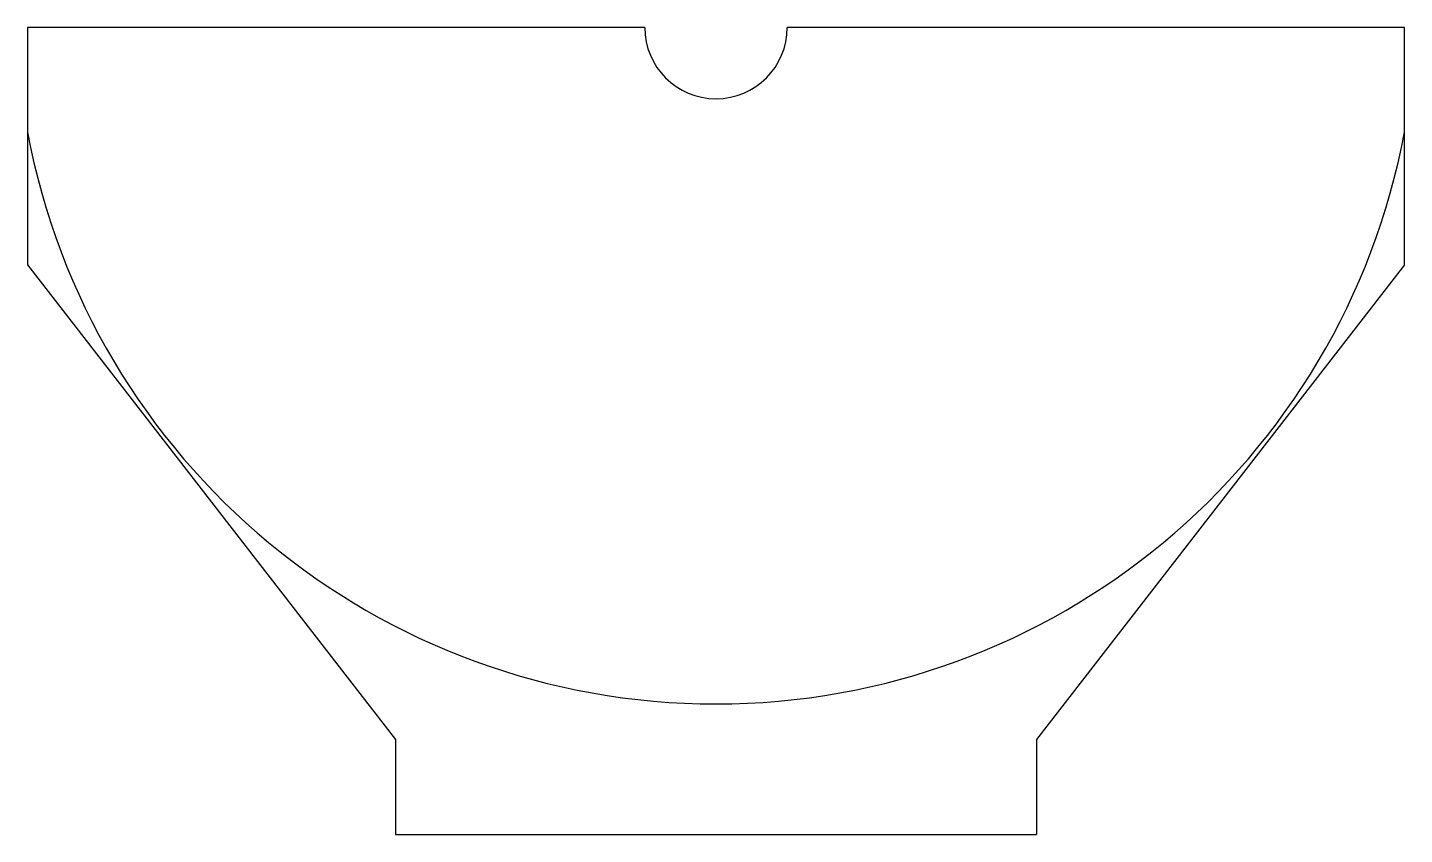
# Model space of a CAD drawing. Extents: x 0 to 580, y 0 to 340.
import ezdxf

# ---------------------------------------------------------------- set-up
doc = ezdxf.new("R2010")
doc.units = 0
doc.header["$MEASUREMENT"] = 0
doc.layers.get('0').update_dxf_attribs({"linetype": 'CONTINUOUS'})

msp = doc.modelspace()

# ---------------------------------------------------------------- linework, layer by layer
for p, q in [((260, 340), (0, 340)), ((0, 340), (0, 240)), ((580, 340), (320, 340)), ((580, 240), (580, 340)), ((0, 240), (155, 40)), ((580, 240), (425, 40)), ((155, 40), (155, 0)), ((425, 40), (425, 0)), ((155, 0), (425, 0))]:
    msp.add_line(p, q)
for centre, radius, start, end in [((290, 340), 30, 180, 0), ((290, 350), 295, 190.56396, 349.43604)]:
    msp.add_arc(centre, radius, start, end)

doc.saveas('drawing.dxf')
